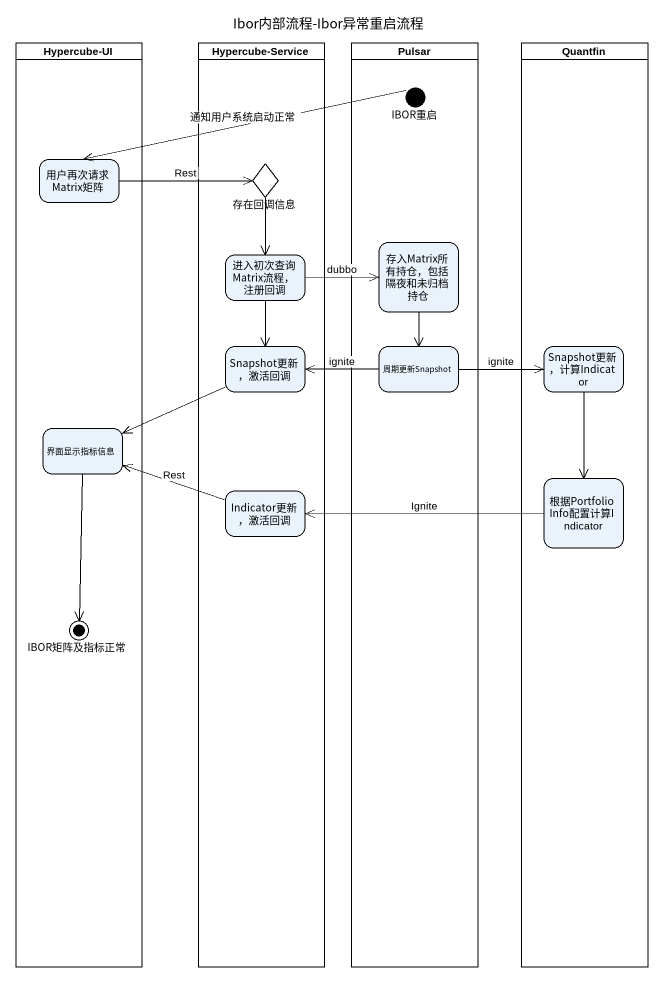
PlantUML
@startuml
title Ibor内部流程-Ibor异常重启流程
hide empty description
state "Hypercube-UI" as Hypercube_UI <<partition>> {
  state 用户再次请求Matrix矩阵
  state 界面显示指标信息
  state IBOR矩阵及指标正常 <<end>>
}
state "Hypercube-Service" as Hypercube_Service <<partition>> {
  state 存在回调信息 <<choice>>
  state "进入初次查询Matrix流程，注册回调" as 进入初次查询Matrix流程_注册回调
  state "Snapshot更新，激活回调" as Snapshot更新_激活回调
  state "Indicator更新，激活回调" as Indicator更新_激活回调
}
state Pulsar <<partition>> {
  state IBOR重启 <<start>>
  state "存入Matrix所有持仓，包括隔夜和未归档持仓" as 存入Matrix所有持仓_包括隔夜和未归档持仓
  state 周期更新Snapshot
}
state Quantfin <<partition>> {
  state "Snapshot更新，计算Indicator" as Snapshot更新_计算Indicator
  state 根据PortfolioInfo配置计算Indicator
}
IBOR重启 -left-> 用户再次请求Matrix矩阵 : 通知用户系统启动正常
用户再次请求Matrix矩阵 -right-> 存在回调信息 : Rest
存在回调信息 --> 进入初次查询Matrix流程_注册回调
进入初次查询Matrix流程_注册回调 -right-> 存入Matrix所有持仓_包括隔夜和未归档持仓 : dubbo
进入初次查询Matrix流程_注册回调 --> Snapshot更新_激活回调
存入Matrix所有持仓_包括隔夜和未归档持仓 --> 周期更新Snapshot
Snapshot更新_激活回调 -left-> 界面显示指标信息
周期更新Snapshot -left-> Snapshot更新_激活回调 : ignite
周期更新Snapshot -right-> Snapshot更新_计算Indicator : ignite
Snapshot更新_计算Indicator --> 根据PortfolioInfo配置计算Indicator
界面显示指标信息 --> IBOR矩阵及指标正常
Indicator更新_激活回调 -left-> 界面显示指标信息 : Rest
根据PortfolioInfo配置计算Indicator -left-> Indicator更新_激活回调 : Ignite
@enduml
